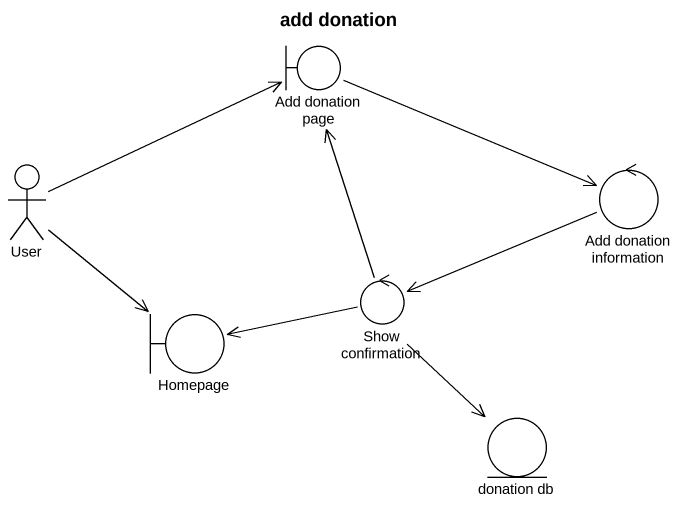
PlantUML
@startuml
title add donation
boundary "Add donation page" as Add_donation_page
actor User
control "Add donation information" as Add_donation_information
boundary Homepage
control "Show confirmation" as Show_confirmation
entity "donation db" as donation_db
Add_donation_page -right-> Add_donation_information
User -right-> Add_donation_page
User --> Homepage
Add_donation_information -left-> Show_confirmation
Show_confirmation -up-> Add_donation_page
Show_confirmation -left-> Homepage
Show_confirmation --> donation_db
@enduml
